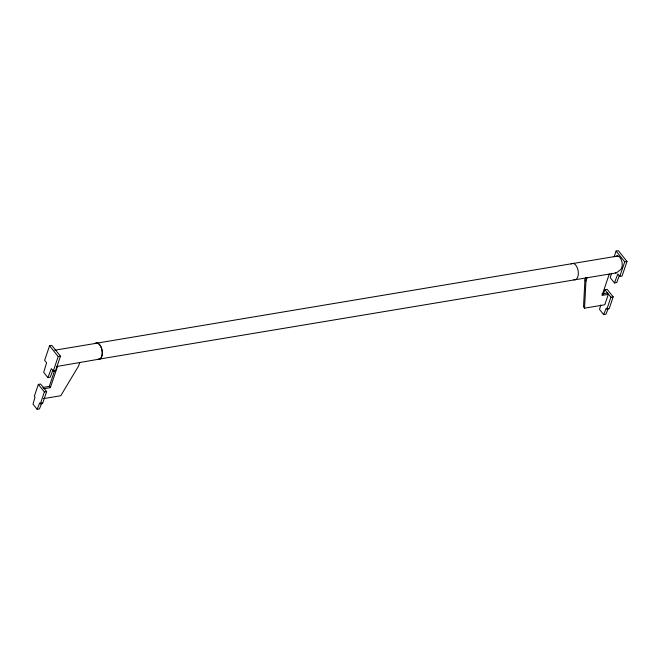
<?xml version="1.0" encoding="UTF-8"?>
<svg xmlns="http://www.w3.org/2000/svg" width="660" height="660" viewBox="0 0 660 660"><rect width="100%" height="100%" fill="white"/><g stroke="black" fill="none" stroke-linecap="round" stroke-linejoin="round"><path stroke-width="0.99" d="M585.775 277.307L584.917 279.848L583.522 306.867L584.554 308.162L604.783 304.78L608.305 294.368L607.266 293.081L601.904 293.972M584.554 308.162L585.956 281.143L587.103 277.753M600.773 305.011L599.519 309.408L603.685 314.589L605.954 314.209L608.132 308.756M611.383 273.826L610.219 277.654L614.452 282.925L616.72 282.546L619.435 275.368M47.924 377.644L51.307 368.668L53.278 371.118L55.547 370.738L60.481 356.185L51.835 345.411L49.558 345.79L44.633 360.343L46.596 362.794L43.7 372.372L47.924 377.644L50.201 377.264L52.907 370.087M37.158 409.307L39.691 402.947L40.375 403.796L42.644 403.409L46.654 391.57L40.606 384.029L38.329 384.417L34.328 396.256L34.996 397.097L33 404.126L37.158 409.307L39.435 408.928L41.968 402.567M40.375 403.796L44.385 391.949L38.329 384.417M53.278 371.118L58.204 356.565L49.558 345.79M49.277 386.372L43.024 387.42L44.063 388.715L50.317 387.667L49.277 386.372L54.541 370.829M50.317 387.667L57.552 366.292M79.736 362.587L78.59 365.97L60.761 395.736L43.568 398.615M614.105 256.897L616.077 251.072L618.354 250.693L627 261.467L622.075 276.02L619.798 276.4L617.834 273.95L614.452 282.925M609.279 274.048L602.052 295.416L608.305 294.368M603.306 294.245L604.849 289.69L607.126 289.311L613.173 296.843L609.163 308.69L606.895 309.07L606.218 308.228L603.685 314.589M606.895 309.07L610.896 297.231L604.849 289.69M619.798 276.4L624.723 261.847L616.077 251.072M54.73 350.212L97.408 343.109M97.366 343.06L617.933 255.989M58.204 356.565L60.481 356.185M624.723 261.847L627 261.467M615.904 272.959L97.796 359.337A8.324 4.562 80.5 0 0 102.061 350.361A8.324 4.562 80.5 0 0 95.048 343.497A8.324 4.562 80.5 0 1 102.102 350.402A8.324 4.562 80.5 0 1 97.828 359.387L56.719 366.506M44.385 391.949L46.654 391.57M610.896 297.231L613.173 296.843M584.917 279.848L585.956 281.143M571.131 263.893A8.324 4.562 80.5 0 1 578.143 270.757A8.324 4.562 80.5 0 1 573.878 279.741M615.895 256.369A7.309 4.001 80.5 0 1 621.588 260.551A7.309 4.001 80.5 0 1 620.351 269.882L616.489 272.786A2.656 1.452 80.5 0 1 615.277 272.679"/></g></svg>
